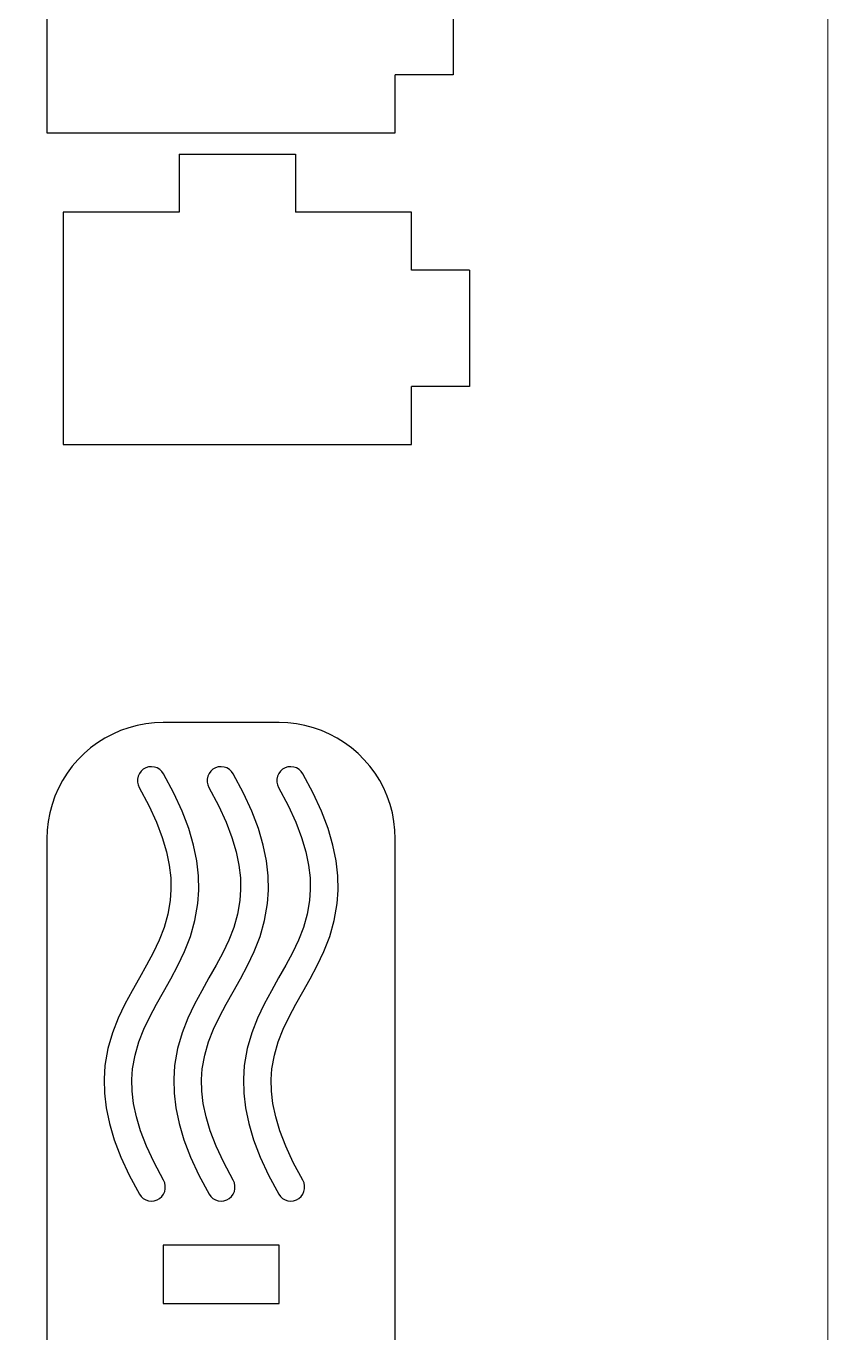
# Model space of a CAD drawing. Header units: millimetres. Extents: x -3928 to -434, y -548 to 1409.
# Drawn here: x -2797.5 to -2728.4, y 495.8 to 608.3 of the extents above; entities that cross this region are included whole.
import ezdxf

# ---------------------------------------------------------------- set-up
doc = ezdxf.new("R2010")
doc.units = ezdxf.units.MM
doc.header["$MEASUREMENT"] = 0
doc.layers.add('layer 1', color=7, linetype='Continuous')

msp = doc.modelspace()

# ---------------------------------------------------------------- linework, layer by layer
at = {"layer": 'layer 1', "color": 250, "lineweight": 9}
msp.add_lwpolyline([(-3928.424, 422.392), (-2728.424, 422.392), (-2728.424, 1322.392), (-3928.424, 1322.392), (-3928.424, 422.392)], close=True, dxfattribs=at)
at = {"layer": 'layer 1', "color": 1, "lineweight": 25}
for points in [[(-2795.6883, 619.1), (-2795.6883, 619.1), (-2795.6883, 599.1), (-2795.6883, 599.1)], [(-2760.6882, 614.1001), (-2760.6882, 614.1001), (-2760.6882, 604.0999), (-2760.6882, 604.0999)], [(-2760.6882, 604.0999), (-2760.6882, 604.0999), (-2765.6884, 604.0999), (-2765.6884, 604.0999)], [(-2765.6884, 599.1), (-2765.6884, 599.1), (-2765.6884, 604.0999), (-2765.6884, 604.0999)], [(-2795.6883, 599.1), (-2795.6883, 599.1), (-2765.6884, 599.1), (-2765.6884, 599.1)], [(-2784.2905, 597.262), (-2784.2905, 597.262), (-2784.2905, 592.262), (-2784.2905, 592.262)], [(-2784.2905, 597.262), (-2784.2905, 597.262), (-2774.2903, 597.262), (-2774.2903, 597.262)], [(-2774.2903, 597.262), (-2774.2903, 597.262), (-2774.2903, 592.262), (-2774.2903, 592.262)], [(-2794.2903, 592.262), (-2794.2903, 592.262), (-2794.2903, 572.262), (-2794.2903, 572.262)], [(-2784.2905, 592.262), (-2784.2905, 592.262), (-2794.2903, 592.262), (-2794.2903, 592.262)], [(-2764.2905, 592.262), (-2764.2905, 592.262), (-2774.2903, 592.262), (-2774.2903, 592.262)], [(-2764.2905, 587.2621), (-2764.2905, 587.2621), (-2764.2905, 592.262), (-2764.2905, 592.262)], [(-2759.2902, 587.2621), (-2759.2902, 587.2621), (-2764.2905, 587.2621), (-2764.2905, 587.2621)], [(-2759.2902, 587.2621), (-2759.2902, 587.2621), (-2759.2902, 577.2619), (-2759.2902, 577.2619)], [(-2759.2902, 577.2619), (-2759.2902, 577.2619), (-2764.2905, 577.2619), (-2764.2905, 577.2619)], [(-2764.2905, 572.262), (-2764.2905, 572.262), (-2764.2905, 577.2619), (-2764.2905, 577.2619)], [(-2794.2903, 572.262), (-2794.2903, 572.262), (-2764.2905, 572.262), (-2764.2905, 572.262)], [(-2775.6874, 548.3327), (-2775.6874, 548.3327), (-2785.6872, 548.3327), (-2785.6872, 548.3327)], [(-2795.6871, 538.3329), (-2795.6871, 538.3329), (-2795.6871, 478.3328), (-2795.6871, 478.3328)], [(-2765.6872, 478.3328), (-2765.6872, 478.3328), (-2765.6872, 538.3329), (-2765.6872, 538.3329)], [(-2785.6872, 503.3328), (-2785.6872, 503.3328), (-2785.6872, 498.3328), (-2785.6872, 498.3328)], [(-2775.6874, 503.3328), (-2775.6874, 503.3328), (-2785.6872, 503.3328), (-2785.6872, 503.3328)], [(-2775.6874, 498.3328), (-2775.6874, 498.3328), (-2775.6874, 503.3328), (-2775.6874, 503.3328)], [(-2785.6872, 498.3328), (-2785.6872, 498.3328), (-2775.6874, 498.3328), (-2775.6874, 498.3328)]]:
    msp.add_open_spline(points, degree=3, dxfattribs=at)
for points, knots in [([(-2785.6872, 548.3327), (-2785.6872, 548.3327), (-2786.4344, 548.3049), (-2786.4344, 548.3049), (-2786.4344, 548.3049), (-2786.4344, 548.3049), (-2787.1777, 548.2209), (-2787.1777, 548.2209), (-2787.1777, 548.2209), (-2787.1777, 548.2209), (-2787.9125, 548.0819), (-2787.9125, 548.0819), (-2787.9125, 548.0819), (-2787.9125, 548.0819), (-2788.6347, 547.8886), (-2788.6347, 547.8886), (-2788.6347, 547.8886), (-2788.6347, 547.8886), (-2789.3406, 547.6416), (-2789.3406, 547.6416), (-2789.3406, 547.6416), (-2789.3406, 547.6416), (-2790.026, 547.3425), (-2790.026, 547.3425), (-2790.026, 547.3425), (-2790.026, 547.3425), (-2790.6871, 546.9929), (-2790.6871, 546.9929), (-2790.6871, 546.9929), (-2790.6871, 546.9929), (-2791.3204, 546.5953), (-2791.3204, 546.5953), (-2791.3204, 546.5953), (-2791.3204, 546.5953), (-2791.9222, 546.1512), (-2791.9222, 546.1512), (-2791.9222, 546.1512), (-2791.9222, 546.1512), (-2792.4888, 545.6633), (-2792.4888, 545.6633), (-2792.4888, 545.6633), (-2792.4888, 545.6633), (-2793.0176, 545.1345), (-2793.0176, 545.1345), (-2793.0176, 545.1345), (-2793.0176, 545.1345), (-2793.5055, 544.5675), (-2793.5055, 544.5675), (-2793.5055, 544.5675), (-2793.5055, 544.5675), (-2793.9496, 543.9661), (-2793.9496, 543.9661), (-2793.9496, 543.9661), (-2793.9496, 543.9661), (-2794.3476, 543.3328), (-2794.3476, 543.3328), (-2794.3476, 543.3328), (-2794.3476, 543.3328), (-2794.6968, 542.6717), (-2794.6968, 542.6717), (-2794.6968, 542.6717), (-2794.6968, 542.6717), (-2794.996, 541.9863), (-2794.996, 541.9863), (-2794.996, 541.9863), (-2794.996, 541.9863), (-2795.2429, 541.2804), (-2795.2429, 541.2804), (-2795.2429, 541.2804), (-2795.2429, 541.2804), (-2795.4366, 540.5579), (-2795.4366, 540.5579), (-2795.4366, 540.5579), (-2795.4366, 540.5579), (-2795.5756, 539.823), (-2795.5756, 539.823), (-2795.5756, 539.823), (-2795.5756, 539.823), (-2795.6592, 539.0801), (-2795.6592, 539.0801), (-2795.6592, 539.0801), (-2795.6592, 539.0801), (-2795.6871, 538.3329), (-2795.6871, 538.3329)], [0, 0, 0, 0, 0.04545455, 0.04545455, 0.04545455, 0.04545455, 0.09090909, 0.09090909, 0.09090909, 0.09090909, 0.13636364, 0.13636364, 0.13636364, 0.13636364, 0.18181818, 0.18181818, 0.18181818, 0.18181818, 0.22727273, 0.22727273, 0.22727273, 0.22727273, 0.27272727, 0.27272727, 0.27272727, 0.27272727, 0.31818182, 0.31818182, 0.31818182, 0.31818182, 0.36363636, 0.36363636, 0.36363636, 0.36363636, 0.40909091, 0.40909091, 0.40909091, 0.40909091, 0.45454545, 0.45454545, 0.45454545, 0.45454545, 0.5, 0.5, 0.5, 0.5, 0.54545455, 0.54545455, 0.54545455, 0.54545455, 0.59090909, 0.59090909, 0.59090909, 0.59090909, 0.63636364, 0.63636364, 0.63636364, 0.63636364, 0.68181818, 0.68181818, 0.68181818, 0.68181818, 0.72727273, 0.72727273, 0.72727273, 0.72727273, 0.77272727, 0.77272727, 0.77272727, 0.77272727, 0.81818182, 0.81818182, 0.81818182, 0.81818182, 0.86363636, 0.86363636, 0.86363636, 0.86363636, 0.90909091, 0.90909091, 0.90909091, 0.90909091, 1, 1, 1, 1]), ([(-2765.6872, 538.3329), (-2765.6872, 538.3329), (-2765.7151, 539.0801), (-2765.7151, 539.0801), (-2765.7151, 539.0801), (-2765.7151, 539.0801), (-2765.799, 539.823), (-2765.799, 539.823), (-2765.799, 539.823), (-2765.799, 539.823), (-2765.938, 540.5579), (-2765.938, 540.5579), (-2765.938, 540.5579), (-2765.938, 540.5579), (-2766.1313, 541.2804), (-2766.1313, 541.2804), (-2766.1313, 541.2804), (-2766.1313, 541.2804), (-2766.3786, 541.9863), (-2766.3786, 541.9863), (-2766.3786, 541.9863), (-2766.3786, 541.9863), (-2766.6774, 542.6717), (-2766.6774, 542.6717), (-2766.6774, 542.6717), (-2766.6774, 542.6717), (-2767.027, 543.3328), (-2767.027, 543.3328), (-2767.027, 543.3328), (-2767.027, 543.3328), (-2767.425, 543.9661), (-2767.425, 543.9661), (-2767.425, 543.9661), (-2767.425, 543.9661), (-2767.8688, 544.5675), (-2767.8688, 544.5675), (-2767.8688, 544.5675), (-2767.8688, 544.5675), (-2768.3567, 545.1345), (-2768.3567, 545.1345), (-2768.3567, 545.1345), (-2768.3567, 545.1345), (-2768.8855, 545.6633), (-2768.8855, 545.6633), (-2768.8855, 545.6633), (-2768.8855, 545.6633), (-2769.4524, 546.1512), (-2769.4524, 546.1512), (-2769.4524, 546.1512), (-2769.4524, 546.1512), (-2770.0539, 546.5953), (-2770.0539, 546.5953), (-2770.0539, 546.5953), (-2770.0539, 546.5953), (-2770.6871, 546.9929), (-2770.6871, 546.9929), (-2770.6871, 546.9929), (-2770.6871, 546.9929), (-2771.3482, 547.3425), (-2771.3482, 547.3425), (-2771.3482, 547.3425), (-2771.3482, 547.3425), (-2772.0337, 547.6416), (-2772.0337, 547.6416), (-2772.0337, 547.6416), (-2772.0337, 547.6416), (-2772.7396, 547.8886), (-2772.7396, 547.8886), (-2772.7396, 547.8886), (-2772.7396, 547.8886), (-2773.4621, 548.0819), (-2773.4621, 548.0819), (-2773.4621, 548.0819), (-2773.4621, 548.0819), (-2774.1969, 548.2209), (-2774.1969, 548.2209), (-2774.1969, 548.2209), (-2774.1969, 548.2209), (-2774.9398, 548.3049), (-2774.9398, 548.3049), (-2774.9398, 548.3049), (-2774.9398, 548.3049), (-2775.6874, 548.3327), (-2775.6874, 548.3327)], [0, 0, 0, 0, 0.04545455, 0.04545455, 0.04545455, 0.04545455, 0.09090909, 0.09090909, 0.09090909, 0.09090909, 0.13636364, 0.13636364, 0.13636364, 0.13636364, 0.18181818, 0.18181818, 0.18181818, 0.18181818, 0.22727273, 0.22727273, 0.22727273, 0.22727273, 0.27272727, 0.27272727, 0.27272727, 0.27272727, 0.31818182, 0.31818182, 0.31818182, 0.31818182, 0.36363636, 0.36363636, 0.36363636, 0.36363636, 0.40909091, 0.40909091, 0.40909091, 0.40909091, 0.45454545, 0.45454545, 0.45454545, 0.45454545, 0.5, 0.5, 0.5, 0.5, 0.54545455, 0.54545455, 0.54545455, 0.54545455, 0.59090909, 0.59090909, 0.59090909, 0.59090909, 0.63636364, 0.63636364, 0.63636364, 0.63636364, 0.68181818, 0.68181818, 0.68181818, 0.68181818, 0.72727273, 0.72727273, 0.72727273, 0.72727273, 0.77272727, 0.77272727, 0.77272727, 0.77272727, 0.81818182, 0.81818182, 0.81818182, 0.81818182, 0.86363636, 0.86363636, 0.86363636, 0.86363636, 0.90909091, 0.90909091, 0.90909091, 0.90909091, 1, 1, 1, 1]), ([(-2785.6438, 543.9255), (-2785.6438, 543.9255), (-2785.7899, 544.1297), (-2785.7899, 544.1297), (-2785.7899, 544.1297), (-2785.7899, 544.1297), (-2785.9754, 544.2987), (-2785.9754, 544.2987), (-2785.9754, 544.2987), (-2785.9754, 544.2987), (-2786.1917, 544.4257), (-2786.1917, 544.4257), (-2786.1917, 544.4257), (-2786.1917, 544.4257), (-2786.4298, 544.5047), (-2786.4298, 544.5047), (-2786.4298, 544.5047), (-2786.4298, 544.5047), (-2786.6789, 544.5326), (-2786.6789, 544.5326), (-2786.6789, 544.5326), (-2786.6789, 544.5326), (-2786.9286, 544.5083), (-2786.9286, 544.5083), (-2786.9286, 544.5083), (-2786.9286, 544.5083), (-2787.1678, 544.4324), (-2787.1678, 544.4324), (-2787.1678, 544.4324), (-2787.1678, 544.4324), (-2787.3858, 544.3082), (-2787.3858, 544.3082), (-2787.3858, 544.3082), (-2787.3858, 544.3082), (-2787.5735, 544.1417), (-2787.5735, 544.1417), (-2787.5735, 544.1417), (-2787.5735, 544.1417), (-2787.7224, 543.9399), (-2787.7224, 543.9399), (-2787.7224, 543.9399), (-2787.7224, 543.9399), (-2787.8261, 543.7113), (-2787.8261, 543.7113), (-2787.8261, 543.7113), (-2787.8261, 543.7113), (-2787.8797, 543.4662), (-2787.8797, 543.4662), (-2787.8797, 543.4662), (-2787.8797, 543.4662), (-2787.8815, 543.2153), (-2787.8815, 543.2153), (-2787.8815, 543.2153), (-2787.8815, 543.2153), (-2787.8311, 542.9698), (-2787.8311, 542.9698), (-2787.8311, 542.9698), (-2787.8311, 542.9698), (-2787.7305, 542.7398), (-2787.7305, 542.7398)], [0, 0, 0, 0, 0.0625, 0.0625, 0.0625, 0.0625, 0.125, 0.125, 0.125, 0.125, 0.1875, 0.1875, 0.1875, 0.1875, 0.25, 0.25, 0.25, 0.25, 0.3125, 0.3125, 0.3125, 0.3125, 0.375, 0.375, 0.375, 0.375, 0.4375, 0.4375, 0.4375, 0.4375, 0.5, 0.5, 0.5, 0.5, 0.5625, 0.5625, 0.5625, 0.5625, 0.625, 0.625, 0.625, 0.625, 0.6875, 0.6875, 0.6875, 0.6875, 0.75, 0.75, 0.75, 0.75, 0.8125, 0.8125, 0.8125, 0.8125, 0.875, 0.875, 0.875, 0.875, 1, 1, 1, 1]), ([(-2779.6438, 543.9255), (-2779.6438, 543.9255), (-2779.7898, 544.1297), (-2779.7898, 544.1297), (-2779.7898, 544.1297), (-2779.7898, 544.1297), (-2779.9754, 544.2987), (-2779.9754, 544.2987), (-2779.9754, 544.2987), (-2779.9754, 544.2987), (-2780.1916, 544.4257), (-2780.1916, 544.4257), (-2780.1916, 544.4257), (-2780.1916, 544.4257), (-2780.4298, 544.5047), (-2780.4298, 544.5047), (-2780.4298, 544.5047), (-2780.4298, 544.5047), (-2780.6792, 544.5326), (-2780.6792, 544.5326), (-2780.6792, 544.5326), (-2780.6792, 544.5326), (-2780.9286, 544.5083), (-2780.9286, 544.5083), (-2780.9286, 544.5083), (-2780.9286, 544.5083), (-2781.1678, 544.4324), (-2781.1678, 544.4324), (-2781.1678, 544.4324), (-2781.1678, 544.4324), (-2781.3858, 544.3082), (-2781.3858, 544.3082), (-2781.3858, 544.3082), (-2781.3858, 544.3082), (-2781.5735, 544.1417), (-2781.5735, 544.1417), (-2781.5735, 544.1417), (-2781.5735, 544.1417), (-2781.7224, 543.9399), (-2781.7224, 543.9399), (-2781.7224, 543.9399), (-2781.7224, 543.9399), (-2781.8261, 543.7113), (-2781.8261, 543.7113), (-2781.8261, 543.7113), (-2781.8261, 543.7113), (-2781.8797, 543.4662), (-2781.8797, 543.4662), (-2781.8797, 543.4662), (-2781.8797, 543.4662), (-2781.8815, 543.2153), (-2781.8815, 543.2153), (-2781.8815, 543.2153), (-2781.8815, 543.2153), (-2781.831, 542.9698), (-2781.831, 542.9698), (-2781.831, 542.9698), (-2781.831, 542.9698), (-2781.7305, 542.7398), (-2781.7305, 542.7398)], [0, 0, 0, 0, 0.0625, 0.0625, 0.0625, 0.0625, 0.125, 0.125, 0.125, 0.125, 0.1875, 0.1875, 0.1875, 0.1875, 0.25, 0.25, 0.25, 0.25, 0.3125, 0.3125, 0.3125, 0.3125, 0.375, 0.375, 0.375, 0.375, 0.4375, 0.4375, 0.4375, 0.4375, 0.5, 0.5, 0.5, 0.5, 0.5625, 0.5625, 0.5625, 0.5625, 0.625, 0.625, 0.625, 0.625, 0.6875, 0.6875, 0.6875, 0.6875, 0.75, 0.75, 0.75, 0.75, 0.8125, 0.8125, 0.8125, 0.8125, 0.875, 0.875, 0.875, 0.875, 1, 1, 1, 1]), ([(-2773.6437, 543.9255), (-2773.6437, 543.9255), (-2773.7901, 544.1297), (-2773.7901, 544.1297), (-2773.7901, 544.1297), (-2773.7901, 544.1297), (-2773.9754, 544.2987), (-2773.9754, 544.2987), (-2773.9754, 544.2987), (-2773.9754, 544.2987), (-2774.1916, 544.4257), (-2774.1916, 544.4257), (-2774.1916, 544.4257), (-2774.1916, 544.4257), (-2774.4297, 544.5047), (-2774.4297, 544.5047), (-2774.4297, 544.5047), (-2774.4297, 544.5047), (-2774.6791, 544.5326), (-2774.6791, 544.5326), (-2774.6791, 544.5326), (-2774.6791, 544.5326), (-2774.9286, 544.5083), (-2774.9286, 544.5083), (-2774.9286, 544.5083), (-2774.9286, 544.5083), (-2775.1677, 544.4324), (-2775.1677, 544.4324), (-2775.1677, 544.4324), (-2775.1677, 544.4324), (-2775.3858, 544.3082), (-2775.3858, 544.3082), (-2775.3858, 544.3082), (-2775.3858, 544.3082), (-2775.5734, 544.1417), (-2775.5734, 544.1417), (-2775.5734, 544.1417), (-2775.5734, 544.1417), (-2775.7223, 543.9399), (-2775.7223, 543.9399), (-2775.7223, 543.9399), (-2775.7223, 543.9399), (-2775.826, 543.7113), (-2775.826, 543.7113), (-2775.826, 543.7113), (-2775.826, 543.7113), (-2775.8796, 543.4662), (-2775.8796, 543.4662), (-2775.8796, 543.4662), (-2775.8796, 543.4662), (-2775.8814, 543.2153), (-2775.8814, 543.2153), (-2775.8814, 543.2153), (-2775.8814, 543.2153), (-2775.831, 542.9698), (-2775.831, 542.9698), (-2775.831, 542.9698), (-2775.831, 542.9698), (-2775.7304, 542.7398), (-2775.7304, 542.7398)], [0, 0, 0, 0, 0.0625, 0.0625, 0.0625, 0.0625, 0.125, 0.125, 0.125, 0.125, 0.1875, 0.1875, 0.1875, 0.1875, 0.25, 0.25, 0.25, 0.25, 0.3125, 0.3125, 0.3125, 0.3125, 0.375, 0.375, 0.375, 0.375, 0.4375, 0.4375, 0.4375, 0.4375, 0.5, 0.5, 0.5, 0.5, 0.5625, 0.5625, 0.5625, 0.5625, 0.625, 0.625, 0.625, 0.625, 0.6875, 0.6875, 0.6875, 0.6875, 0.75, 0.75, 0.75, 0.75, 0.8125, 0.8125, 0.8125, 0.8125, 0.875, 0.875, 0.875, 0.875, 1, 1, 1, 1]), ([(-2785.6467, 508.9306), (-2785.6467, 508.9306), (-2786.4654, 510.4515), (-2786.4654, 510.4515), (-2786.4654, 510.4515), (-2786.4654, 510.4515), (-2787.1199, 511.8672), (-2787.1199, 511.8672), (-2787.1199, 511.8672), (-2787.1199, 511.8672), (-2787.6219, 513.183), (-2787.6219, 513.183), (-2787.6219, 513.183), (-2787.6219, 513.183), (-2787.9849, 514.4057), (-2787.9849, 514.4057), (-2787.9849, 514.4057), (-2787.9849, 514.4057), (-2788.2219, 515.5424), (-2788.2219, 515.5424), (-2788.2219, 515.5424), (-2788.2219, 515.5424), (-2788.3468, 516.6025), (-2788.3468, 516.6025), (-2788.3468, 516.6025), (-2788.3468, 516.6025), (-2788.3715, 517.5952), (-2788.3715, 517.5952), (-2788.3715, 517.5952), (-2788.3715, 517.5952), (-2788.3077, 518.5322), (-2788.3077, 518.5322), (-2788.3077, 518.5322), (-2788.3077, 518.5322), (-2788.1013, 519.7143), (-2788.1013, 519.7143), (-2788.1013, 519.7143), (-2788.1013, 519.7143), (-2787.7746, 520.8411), (-2787.7746, 520.8411), (-2787.7746, 520.8411), (-2787.7746, 520.8411), (-2787.346, 521.9337), (-2787.346, 521.9337), (-2787.346, 521.9337), (-2787.346, 521.9337), (-2786.8334, 523.0089), (-2786.8334, 523.0089), (-2786.8334, 523.0089), (-2786.8334, 523.0089), (-2786.2587, 524.0814), (-2786.2587, 524.0814), (-2786.2587, 524.0814), (-2786.2587, 524.0814), (-2785.6452, 525.1651), (-2785.6452, 525.1651), (-2785.6452, 525.1651), (-2785.6452, 525.1651), (-2785.0169, 526.2746), (-2785.0169, 526.2746), (-2785.0169, 526.2746), (-2785.0169, 526.2746), (-2784.4021, 527.4261), (-2784.4021, 527.4261), (-2784.4021, 527.4261), (-2784.4021, 527.4261), (-2783.8295, 528.635), (-2783.8295, 528.635), (-2783.8295, 528.635), (-2783.8295, 528.635), (-2783.3296, 529.9174), (-2783.3296, 529.9174), (-2783.3296, 529.9174), (-2783.3296, 529.9174), (-2782.9359, 531.2865), (-2782.9359, 531.2865), (-2782.9359, 531.2865), (-2782.9359, 531.2865), (-2782.6823, 532.7523), (-2782.6823, 532.7523), (-2782.6823, 532.7523), (-2782.6823, 532.7523), (-2782.6036, 533.9186), (-2782.6036, 533.9186), (-2782.6036, 533.9186), (-2782.6036, 533.9186), (-2782.6336, 535.1441), (-2782.6336, 535.1441), (-2782.6336, 535.1441), (-2782.6336, 535.1441), (-2782.7835, 536.4307), (-2782.7835, 536.4307), (-2782.7835, 536.4307), (-2782.7835, 536.4307), (-2783.0622, 537.7819), (-2783.0622, 537.7819), (-2783.0622, 537.7819), (-2783.0622, 537.7819), (-2783.4788, 539.2007), (-2783.4788, 539.2007), (-2783.4788, 539.2007), (-2783.4788, 539.2007), (-2784.0419, 540.6933), (-2784.0419, 540.6933), (-2784.0419, 540.6933), (-2784.0419, 540.6933), (-2784.7605, 542.266), (-2784.7605, 542.266), (-2784.7605, 542.266), (-2784.7605, 542.266), (-2785.6438, 543.9255), (-2785.6438, 543.9255)], [0, 0, 0, 0, 0.03448276, 0.03448276, 0.03448276, 0.03448276, 0.06896552, 0.06896552, 0.06896552, 0.06896552, 0.10344828, 0.10344828, 0.10344828, 0.10344828, 0.13793103, 0.13793103, 0.13793103, 0.13793103, 0.17241379, 0.17241379, 0.17241379, 0.17241379, 0.20689655, 0.20689655, 0.20689655, 0.20689655, 0.24137931, 0.24137931, 0.24137931, 0.24137931, 0.27586207, 0.27586207, 0.27586207, 0.27586207, 0.31034483, 0.31034483, 0.31034483, 0.31034483, 0.34482759, 0.34482759, 0.34482759, 0.34482759, 0.37931034, 0.37931034, 0.37931034, 0.37931034, 0.4137931, 0.4137931, 0.4137931, 0.4137931, 0.44827586, 0.44827586, 0.44827586, 0.44827586, 0.48275862, 0.48275862, 0.48275862, 0.48275862, 0.51724138, 0.51724138, 0.51724138, 0.51724138, 0.55172414, 0.55172414, 0.55172414, 0.55172414, 0.5862069, 0.5862069, 0.5862069, 0.5862069, 0.62068966, 0.62068966, 0.62068966, 0.62068966, 0.65517241, 0.65517241, 0.65517241, 0.65517241, 0.68965517, 0.68965517, 0.68965517, 0.68965517, 0.72413793, 0.72413793, 0.72413793, 0.72413793, 0.75862069, 0.75862069, 0.75862069, 0.75862069, 0.79310345, 0.79310345, 0.79310345, 0.79310345, 0.82758621, 0.82758621, 0.82758621, 0.82758621, 0.86206897, 0.86206897, 0.86206897, 0.86206897, 0.89655172, 0.89655172, 0.89655172, 0.89655172, 0.93103448, 0.93103448, 0.93103448, 0.93103448, 1, 1, 1, 1]), ([(-2779.6466, 508.9306), (-2779.6466, 508.9306), (-2780.4654, 510.4515), (-2780.4654, 510.4515), (-2780.4654, 510.4515), (-2780.4654, 510.4515), (-2781.1198, 511.8672), (-2781.1198, 511.8672), (-2781.1198, 511.8672), (-2781.1198, 511.8672), (-2781.6218, 513.183), (-2781.6218, 513.183), (-2781.6218, 513.183), (-2781.6218, 513.183), (-2781.9848, 514.4057), (-2781.9848, 514.4057), (-2781.9848, 514.4057), (-2781.9848, 514.4057), (-2782.2219, 515.5424), (-2782.2219, 515.5424), (-2782.2219, 515.5424), (-2782.2219, 515.5424), (-2782.3468, 516.6025), (-2782.3468, 516.6025), (-2782.3468, 516.6025), (-2782.3468, 516.6025), (-2782.3715, 517.5952), (-2782.3715, 517.5952), (-2782.3715, 517.5952), (-2782.3715, 517.5952), (-2782.3076, 518.5322), (-2782.3076, 518.5322), (-2782.3076, 518.5322), (-2782.3076, 518.5322), (-2782.1012, 519.7143), (-2782.1012, 519.7143), (-2782.1012, 519.7143), (-2782.1012, 519.7143), (-2781.7746, 520.8411), (-2781.7746, 520.8411), (-2781.7746, 520.8411), (-2781.7746, 520.8411), (-2781.3459, 521.9337), (-2781.3459, 521.9337), (-2781.3459, 521.9337), (-2781.3459, 521.9337), (-2780.8334, 523.0089), (-2780.8334, 523.0089), (-2780.8334, 523.0089), (-2780.8334, 523.0089), (-2780.2587, 524.0814), (-2780.2587, 524.0814), (-2780.2587, 524.0814), (-2780.2587, 524.0814), (-2779.6452, 525.1651), (-2779.6452, 525.1651), (-2779.6452, 525.1651), (-2779.6452, 525.1651), (-2779.0169, 526.2746), (-2779.0169, 526.2746), (-2779.0169, 526.2746), (-2779.0169, 526.2746), (-2778.402, 527.4261), (-2778.402, 527.4261), (-2778.402, 527.4261), (-2778.402, 527.4261), (-2777.8294, 528.635), (-2777.8294, 528.635), (-2777.8294, 528.635), (-2777.8294, 528.635), (-2777.3296, 529.9174), (-2777.3296, 529.9174), (-2777.3296, 529.9174), (-2777.3296, 529.9174), (-2776.9359, 531.2865), (-2776.9359, 531.2865), (-2776.9359, 531.2865), (-2776.9359, 531.2865), (-2776.6822, 532.7523), (-2776.6822, 532.7523), (-2776.6822, 532.7523), (-2776.6822, 532.7523), (-2776.6035, 533.9186), (-2776.6035, 533.9186), (-2776.6035, 533.9186), (-2776.6035, 533.9186), (-2776.6339, 535.1441), (-2776.6339, 535.1441), (-2776.6339, 535.1441), (-2776.6339, 535.1441), (-2776.7835, 536.4307), (-2776.7835, 536.4307), (-2776.7835, 536.4307), (-2776.7835, 536.4307), (-2777.0622, 537.7819), (-2777.0622, 537.7819), (-2777.0622, 537.7819), (-2777.0622, 537.7819), (-2777.4788, 539.2007), (-2777.4788, 539.2007), (-2777.4788, 539.2007), (-2777.4788, 539.2007), (-2778.0418, 540.6933), (-2778.0418, 540.6933), (-2778.0418, 540.6933), (-2778.0418, 540.6933), (-2778.7604, 542.266), (-2778.7604, 542.266), (-2778.7604, 542.266), (-2778.7604, 542.266), (-2779.6438, 543.9255), (-2779.6438, 543.9255)], [0, 0, 0, 0, 0.03448276, 0.03448276, 0.03448276, 0.03448276, 0.06896552, 0.06896552, 0.06896552, 0.06896552, 0.10344828, 0.10344828, 0.10344828, 0.10344828, 0.13793103, 0.13793103, 0.13793103, 0.13793103, 0.17241379, 0.17241379, 0.17241379, 0.17241379, 0.20689655, 0.20689655, 0.20689655, 0.20689655, 0.24137931, 0.24137931, 0.24137931, 0.24137931, 0.27586207, 0.27586207, 0.27586207, 0.27586207, 0.31034483, 0.31034483, 0.31034483, 0.31034483, 0.34482759, 0.34482759, 0.34482759, 0.34482759, 0.37931034, 0.37931034, 0.37931034, 0.37931034, 0.4137931, 0.4137931, 0.4137931, 0.4137931, 0.44827586, 0.44827586, 0.44827586, 0.44827586, 0.48275862, 0.48275862, 0.48275862, 0.48275862, 0.51724138, 0.51724138, 0.51724138, 0.51724138, 0.55172414, 0.55172414, 0.55172414, 0.55172414, 0.5862069, 0.5862069, 0.5862069, 0.5862069, 0.62068966, 0.62068966, 0.62068966, 0.62068966, 0.65517241, 0.65517241, 0.65517241, 0.65517241, 0.68965517, 0.68965517, 0.68965517, 0.68965517, 0.72413793, 0.72413793, 0.72413793, 0.72413793, 0.75862069, 0.75862069, 0.75862069, 0.75862069, 0.79310345, 0.79310345, 0.79310345, 0.79310345, 0.82758621, 0.82758621, 0.82758621, 0.82758621, 0.86206897, 0.86206897, 0.86206897, 0.86206897, 0.89655172, 0.89655172, 0.89655172, 0.89655172, 0.93103448, 0.93103448, 0.93103448, 0.93103448, 1, 1, 1, 1]), ([(-2773.6469, 508.9306), (-2773.6469, 508.9306), (-2774.4657, 510.4515), (-2774.4657, 510.4515), (-2774.4657, 510.4515), (-2774.4657, 510.4515), (-2775.1198, 511.8672), (-2775.1198, 511.8672), (-2775.1198, 511.8672), (-2775.1198, 511.8672), (-2775.6218, 513.183), (-2775.6218, 513.183), (-2775.6218, 513.183), (-2775.6218, 513.183), (-2775.9848, 514.4057), (-2775.9848, 514.4057), (-2775.9848, 514.4057), (-2775.9848, 514.4057), (-2776.2218, 515.5424), (-2776.2218, 515.5424), (-2776.2218, 515.5424), (-2776.2218, 515.5424), (-2776.3467, 516.6025), (-2776.3467, 516.6025), (-2776.3467, 516.6025), (-2776.3467, 516.6025), (-2776.3714, 517.5952), (-2776.3714, 517.5952), (-2776.3714, 517.5952), (-2776.3714, 517.5952), (-2776.3076, 518.5322), (-2776.3076, 518.5322), (-2776.3076, 518.5322), (-2776.3076, 518.5322), (-2776.1012, 519.7143), (-2776.1012, 519.7143), (-2776.1012, 519.7143), (-2776.1012, 519.7143), (-2775.7749, 520.8411), (-2775.7749, 520.8411), (-2775.7749, 520.8411), (-2775.7749, 520.8411), (-2775.3459, 521.9337), (-2775.3459, 521.9337), (-2775.3459, 521.9337), (-2775.3459, 521.9337), (-2774.8333, 523.0089), (-2774.8333, 523.0089), (-2774.8333, 523.0089), (-2774.8333, 523.0089), (-2774.2586, 524.0814), (-2774.2586, 524.0814), (-2774.2586, 524.0814), (-2774.2586, 524.0814), (-2773.6452, 525.1651), (-2773.6452, 525.1651), (-2773.6452, 525.1651), (-2773.6452, 525.1651), (-2773.0169, 526.2746), (-2773.0169, 526.2746), (-2773.0169, 526.2746), (-2773.0169, 526.2746), (-2772.402, 527.4261), (-2772.402, 527.4261), (-2772.402, 527.4261), (-2772.402, 527.4261), (-2771.8294, 528.635), (-2771.8294, 528.635), (-2771.8294, 528.635), (-2771.8294, 528.635), (-2771.3295, 529.9174), (-2771.3295, 529.9174), (-2771.3295, 529.9174), (-2771.3295, 529.9174), (-2770.9358, 531.2865), (-2770.9358, 531.2865), (-2770.9358, 531.2865), (-2770.9358, 531.2865), (-2770.6825, 532.7523), (-2770.6825, 532.7523), (-2770.6825, 532.7523), (-2770.6825, 532.7523), (-2770.6039, 533.9186), (-2770.6039, 533.9186), (-2770.6039, 533.9186), (-2770.6039, 533.9186), (-2770.6338, 535.1441), (-2770.6338, 535.1441), (-2770.6338, 535.1441), (-2770.6338, 535.1441), (-2770.7834, 536.4307), (-2770.7834, 536.4307), (-2770.7834, 536.4307), (-2770.7834, 536.4307), (-2771.0621, 537.7819), (-2771.0621, 537.7819), (-2771.0621, 537.7819), (-2771.0621, 537.7819), (-2771.4787, 539.2007), (-2771.4787, 539.2007), (-2771.4787, 539.2007), (-2771.4787, 539.2007), (-2772.0418, 540.6933), (-2772.0418, 540.6933), (-2772.0418, 540.6933), (-2772.0418, 540.6933), (-2772.7604, 542.266), (-2772.7604, 542.266), (-2772.7604, 542.266), (-2772.7604, 542.266), (-2773.6437, 543.9255), (-2773.6437, 543.9255)], [0, 0, 0, 0, 0.03448276, 0.03448276, 0.03448276, 0.03448276, 0.06896552, 0.06896552, 0.06896552, 0.06896552, 0.10344828, 0.10344828, 0.10344828, 0.10344828, 0.13793103, 0.13793103, 0.13793103, 0.13793103, 0.17241379, 0.17241379, 0.17241379, 0.17241379, 0.20689655, 0.20689655, 0.20689655, 0.20689655, 0.24137931, 0.24137931, 0.24137931, 0.24137931, 0.27586207, 0.27586207, 0.27586207, 0.27586207, 0.31034483, 0.31034483, 0.31034483, 0.31034483, 0.34482759, 0.34482759, 0.34482759, 0.34482759, 0.37931034, 0.37931034, 0.37931034, 0.37931034, 0.4137931, 0.4137931, 0.4137931, 0.4137931, 0.44827586, 0.44827586, 0.44827586, 0.44827586, 0.48275862, 0.48275862, 0.48275862, 0.48275862, 0.51724138, 0.51724138, 0.51724138, 0.51724138, 0.55172414, 0.55172414, 0.55172414, 0.55172414, 0.5862069, 0.5862069, 0.5862069, 0.5862069, 0.62068966, 0.62068966, 0.62068966, 0.62068966, 0.65517241, 0.65517241, 0.65517241, 0.65517241, 0.68965517, 0.68965517, 0.68965517, 0.68965517, 0.72413793, 0.72413793, 0.72413793, 0.72413793, 0.75862069, 0.75862069, 0.75862069, 0.75862069, 0.79310345, 0.79310345, 0.79310345, 0.79310345, 0.82758621, 0.82758621, 0.82758621, 0.82758621, 0.86206897, 0.86206897, 0.86206897, 0.86206897, 0.89655172, 0.89655172, 0.89655172, 0.89655172, 0.93103448, 0.93103448, 0.93103448, 0.93103448, 1, 1, 1, 1]), ([(-2787.7305, 542.7398), (-2787.7305, 542.7398), (-2786.9114, 541.2013), (-2786.9114, 541.2013), (-2786.9114, 541.2013), (-2786.9114, 541.2013), (-2786.2566, 539.7687), (-2786.2566, 539.7687), (-2786.2566, 539.7687), (-2786.2566, 539.7687), (-2785.7539, 538.437), (-2785.7539, 538.437), (-2785.7539, 538.437), (-2785.7539, 538.437), (-2785.3905, 537.1994), (-2785.3905, 537.1994), (-2785.3905, 537.1994), (-2785.3905, 537.1994), (-2785.1528, 536.0487), (-2785.1528, 536.0487), (-2785.1528, 536.0487), (-2785.1528, 536.0487), (-2785.0279, 534.9759), (-2785.0279, 534.9759), (-2785.0279, 534.9759), (-2785.0279, 534.9759), (-2785.0028, 533.9712), (-2785.0028, 533.9712), (-2785.0028, 533.9712), (-2785.0028, 533.9712), (-2785.067, 533.0236), (-2785.067, 533.0236), (-2785.067, 533.0236), (-2785.067, 533.0236), (-2785.2738, 531.8298), (-2785.2738, 531.8298), (-2785.2738, 531.8298), (-2785.2738, 531.8298), (-2785.6004, 530.6935), (-2785.6004, 530.6935), (-2785.6004, 530.6935), (-2785.6004, 530.6935), (-2786.0294, 529.5939), (-2786.0294, 529.5939), (-2786.0294, 529.5939), (-2786.0294, 529.5939), (-2786.542, 528.5144), (-2786.542, 528.5144), (-2786.542, 528.5144), (-2786.542, 528.5144), (-2787.1163, 527.4398), (-2787.1163, 527.4398), (-2787.1163, 527.4398), (-2787.1163, 527.4398), (-2787.7291, 526.3557), (-2787.7291, 526.3557), (-2787.7291, 526.3557), (-2787.7291, 526.3557), (-2788.357, 525.248), (-2788.357, 525.248), (-2788.357, 525.248), (-2788.357, 525.248), (-2788.9719, 524.1004), (-2788.9719, 524.1004), (-2788.9719, 524.1004), (-2788.9719, 524.1004), (-2789.5441, 522.8968), (-2789.5441, 522.8968), (-2789.5441, 522.8968), (-2789.5441, 522.8968), (-2790.044, 521.6218), (-2790.044, 521.6218), (-2790.044, 521.6218), (-2790.044, 521.6218), (-2790.4381, 520.2615), (-2790.4381, 520.2615), (-2790.4381, 520.2615), (-2790.4381, 520.2615), (-2790.6917, 518.8059), (-2790.6917, 518.8059), (-2790.6917, 518.8059), (-2790.6917, 518.8059), (-2790.7707, 517.6485), (-2790.7707, 517.6485), (-2790.7707, 517.6485), (-2790.7707, 517.6485), (-2790.7408, 516.4325), (-2790.7408, 516.4325), (-2790.7408, 516.4325), (-2790.7408, 516.4325), (-2790.5908, 515.1565), (-2790.5908, 515.1565), (-2790.5908, 515.1565), (-2790.5908, 515.1565), (-2790.3114, 513.8177), (-2790.3114, 513.8177), (-2790.3114, 513.8177), (-2790.3114, 513.8177), (-2789.8944, 512.4118), (-2789.8944, 512.4118), (-2789.8944, 512.4118), (-2789.8944, 512.4118), (-2789.3307, 510.9341), (-2789.3307, 510.9341), (-2789.3307, 510.9341), (-2789.3307, 510.9341), (-2788.6117, 509.3772), (-2788.6117, 509.3772), (-2788.6117, 509.3772), (-2788.6117, 509.3772), (-2787.7277, 507.7351), (-2787.7277, 507.7351)], [0, 0, 0, 0, 0.03448276, 0.03448276, 0.03448276, 0.03448276, 0.06896552, 0.06896552, 0.06896552, 0.06896552, 0.10344828, 0.10344828, 0.10344828, 0.10344828, 0.13793103, 0.13793103, 0.13793103, 0.13793103, 0.17241379, 0.17241379, 0.17241379, 0.17241379, 0.20689655, 0.20689655, 0.20689655, 0.20689655, 0.24137931, 0.24137931, 0.24137931, 0.24137931, 0.27586207, 0.27586207, 0.27586207, 0.27586207, 0.31034483, 0.31034483, 0.31034483, 0.31034483, 0.34482759, 0.34482759, 0.34482759, 0.34482759, 0.37931034, 0.37931034, 0.37931034, 0.37931034, 0.4137931, 0.4137931, 0.4137931, 0.4137931, 0.44827586, 0.44827586, 0.44827586, 0.44827586, 0.48275862, 0.48275862, 0.48275862, 0.48275862, 0.51724138, 0.51724138, 0.51724138, 0.51724138, 0.55172414, 0.55172414, 0.55172414, 0.55172414, 0.5862069, 0.5862069, 0.5862069, 0.5862069, 0.62068966, 0.62068966, 0.62068966, 0.62068966, 0.65517241, 0.65517241, 0.65517241, 0.65517241, 0.68965517, 0.68965517, 0.68965517, 0.68965517, 0.72413793, 0.72413793, 0.72413793, 0.72413793, 0.75862069, 0.75862069, 0.75862069, 0.75862069, 0.79310345, 0.79310345, 0.79310345, 0.79310345, 0.82758621, 0.82758621, 0.82758621, 0.82758621, 0.86206897, 0.86206897, 0.86206897, 0.86206897, 0.89655172, 0.89655172, 0.89655172, 0.89655172, 0.93103448, 0.93103448, 0.93103448, 0.93103448, 1, 1, 1, 1]), ([(-2781.7305, 542.7398), (-2781.7305, 542.7398), (-2780.9113, 541.2013), (-2780.9113, 541.2013), (-2780.9113, 541.2013), (-2780.9113, 541.2013), (-2780.2566, 539.7687), (-2780.2566, 539.7687), (-2780.2566, 539.7687), (-2780.2566, 539.7687), (-2779.7539, 538.437), (-2779.7539, 538.437), (-2779.7539, 538.437), (-2779.7539, 538.437), (-2779.3905, 537.1994), (-2779.3905, 537.1994), (-2779.3905, 537.1994), (-2779.3905, 537.1994), (-2779.1527, 536.0487), (-2779.1527, 536.0487), (-2779.1527, 536.0487), (-2779.1527, 536.0487), (-2779.0278, 534.9759), (-2779.0278, 534.9759), (-2779.0278, 534.9759), (-2779.0278, 534.9759), (-2779.0028, 533.9712), (-2779.0028, 533.9712), (-2779.0028, 533.9712), (-2779.0028, 533.9712), (-2779.067, 533.0236), (-2779.067, 533.0236), (-2779.067, 533.0236), (-2779.067, 533.0236), (-2779.2737, 531.8298), (-2779.2737, 531.8298), (-2779.2737, 531.8298), (-2779.2737, 531.8298), (-2779.6004, 530.6935), (-2779.6004, 530.6935), (-2779.6004, 530.6935), (-2779.6004, 530.6935), (-2780.0294, 529.5939), (-2780.0294, 529.5939), (-2780.0294, 529.5939), (-2780.0294, 529.5939), (-2780.542, 528.5144), (-2780.542, 528.5144), (-2780.542, 528.5144), (-2780.542, 528.5144), (-2781.1163, 527.4398), (-2781.1163, 527.4398), (-2781.1163, 527.4398), (-2781.1163, 527.4398), (-2781.7291, 526.3557), (-2781.7291, 526.3557), (-2781.7291, 526.3557), (-2781.7291, 526.3557), (-2782.357, 525.248), (-2782.357, 525.248), (-2782.357, 525.248), (-2782.357, 525.248), (-2782.9719, 524.1004), (-2782.9719, 524.1004), (-2782.9719, 524.1004), (-2782.9719, 524.1004), (-2783.5441, 522.8968), (-2783.5441, 522.8968), (-2783.5441, 522.8968), (-2783.5441, 522.8968), (-2784.044, 521.6218), (-2784.044, 521.6218), (-2784.044, 521.6218), (-2784.044, 521.6218), (-2784.438, 520.2615), (-2784.438, 520.2615), (-2784.438, 520.2615), (-2784.438, 520.2615), (-2784.692, 518.8059), (-2784.692, 518.8059), (-2784.692, 518.8059), (-2784.692, 518.8059), (-2784.7707, 517.6485), (-2784.7707, 517.6485), (-2784.7707, 517.6485), (-2784.7707, 517.6485), (-2784.7407, 516.4325), (-2784.7407, 516.4325), (-2784.7407, 516.4325), (-2784.7407, 516.4325), (-2784.5908, 515.1565), (-2784.5908, 515.1565), (-2784.5908, 515.1565), (-2784.5908, 515.1565), (-2784.3114, 513.8177), (-2784.3114, 513.8177), (-2784.3114, 513.8177), (-2784.3114, 513.8177), (-2783.8944, 512.4118), (-2783.8944, 512.4118), (-2783.8944, 512.4118), (-2783.8944, 512.4118), (-2783.331, 510.9341), (-2783.331, 510.9341), (-2783.331, 510.9341), (-2783.331, 510.9341), (-2782.6117, 509.3772), (-2782.6117, 509.3772), (-2782.6117, 509.3772), (-2782.6117, 509.3772), (-2781.7276, 507.7351), (-2781.7276, 507.7351)], [0, 0, 0, 0, 0.03448276, 0.03448276, 0.03448276, 0.03448276, 0.06896552, 0.06896552, 0.06896552, 0.06896552, 0.10344828, 0.10344828, 0.10344828, 0.10344828, 0.13793103, 0.13793103, 0.13793103, 0.13793103, 0.17241379, 0.17241379, 0.17241379, 0.17241379, 0.20689655, 0.20689655, 0.20689655, 0.20689655, 0.24137931, 0.24137931, 0.24137931, 0.24137931, 0.27586207, 0.27586207, 0.27586207, 0.27586207, 0.31034483, 0.31034483, 0.31034483, 0.31034483, 0.34482759, 0.34482759, 0.34482759, 0.34482759, 0.37931034, 0.37931034, 0.37931034, 0.37931034, 0.4137931, 0.4137931, 0.4137931, 0.4137931, 0.44827586, 0.44827586, 0.44827586, 0.44827586, 0.48275862, 0.48275862, 0.48275862, 0.48275862, 0.51724138, 0.51724138, 0.51724138, 0.51724138, 0.55172414, 0.55172414, 0.55172414, 0.55172414, 0.5862069, 0.5862069, 0.5862069, 0.5862069, 0.62068966, 0.62068966, 0.62068966, 0.62068966, 0.65517241, 0.65517241, 0.65517241, 0.65517241, 0.68965517, 0.68965517, 0.68965517, 0.68965517, 0.72413793, 0.72413793, 0.72413793, 0.72413793, 0.75862069, 0.75862069, 0.75862069, 0.75862069, 0.79310345, 0.79310345, 0.79310345, 0.79310345, 0.82758621, 0.82758621, 0.82758621, 0.82758621, 0.86206897, 0.86206897, 0.86206897, 0.86206897, 0.89655172, 0.89655172, 0.89655172, 0.89655172, 0.93103448, 0.93103448, 0.93103448, 0.93103448, 1, 1, 1, 1]), ([(-2775.7304, 542.7398), (-2775.7304, 542.7398), (-2774.9113, 541.2013), (-2774.9113, 541.2013), (-2774.9113, 541.2013), (-2774.9113, 541.2013), (-2774.2565, 539.7687), (-2774.2565, 539.7687), (-2774.2565, 539.7687), (-2774.2565, 539.7687), (-2773.7538, 538.437), (-2773.7538, 538.437), (-2773.7538, 538.437), (-2773.7538, 538.437), (-2773.3904, 537.1994), (-2773.3904, 537.1994), (-2773.3904, 537.1994), (-2773.3904, 537.1994), (-2773.1527, 536.0487), (-2773.1527, 536.0487), (-2773.1527, 536.0487), (-2773.1527, 536.0487), (-2773.0278, 534.9759), (-2773.0278, 534.9759), (-2773.0278, 534.9759), (-2773.0278, 534.9759), (-2773.0031, 533.9712), (-2773.0031, 533.9712), (-2773.0031, 533.9712), (-2773.0031, 533.9712), (-2773.0669, 533.0236), (-2773.0669, 533.0236), (-2773.0669, 533.0236), (-2773.0669, 533.0236), (-2773.2737, 531.8298), (-2773.2737, 531.8298), (-2773.2737, 531.8298), (-2773.2737, 531.8298), (-2773.6003, 530.6935), (-2773.6003, 530.6935), (-2773.6003, 530.6935), (-2773.6003, 530.6935), (-2774.0293, 529.5939), (-2774.0293, 529.5939), (-2774.0293, 529.5939), (-2774.0293, 529.5939), (-2774.5419, 528.5144), (-2774.5419, 528.5144), (-2774.5419, 528.5144), (-2774.5419, 528.5144), (-2775.1162, 527.4398), (-2775.1162, 527.4398), (-2775.1162, 527.4398), (-2775.1162, 527.4398), (-2775.729, 526.3557), (-2775.729, 526.3557), (-2775.729, 526.3557), (-2775.729, 526.3557), (-2776.357, 525.248), (-2776.357, 525.248), (-2776.357, 525.248), (-2776.357, 525.248), (-2776.9718, 524.1004), (-2776.9718, 524.1004), (-2776.9718, 524.1004), (-2776.9718, 524.1004), (-2777.5441, 522.8968), (-2777.5441, 522.8968), (-2777.5441, 522.8968), (-2777.5441, 522.8968), (-2778.0443, 521.6218), (-2778.0443, 521.6218), (-2778.0443, 521.6218), (-2778.0443, 521.6218), (-2778.438, 520.2615), (-2778.438, 520.2615), (-2778.438, 520.2615), (-2778.438, 520.2615), (-2778.692, 518.8059), (-2778.692, 518.8059), (-2778.692, 518.8059), (-2778.692, 518.8059), (-2778.7707, 517.6485), (-2778.7707, 517.6485), (-2778.7707, 517.6485), (-2778.7707, 517.6485), (-2778.7407, 516.4325), (-2778.7407, 516.4325), (-2778.7407, 516.4325), (-2778.7407, 516.4325), (-2778.5907, 515.1565), (-2778.5907, 515.1565), (-2778.5907, 515.1565), (-2778.5907, 515.1565), (-2778.3117, 513.8177), (-2778.3117, 513.8177), (-2778.3117, 513.8177), (-2778.3117, 513.8177), (-2777.8944, 512.4118), (-2777.8944, 512.4118), (-2777.8944, 512.4118), (-2777.8944, 512.4118), (-2777.331, 510.9341), (-2777.331, 510.9341), (-2777.331, 510.9341), (-2777.331, 510.9341), (-2776.6117, 509.3772), (-2776.6117, 509.3772), (-2776.6117, 509.3772), (-2776.6117, 509.3772), (-2775.7276, 507.7351), (-2775.7276, 507.7351)], [0, 0, 0, 0, 0.03448276, 0.03448276, 0.03448276, 0.03448276, 0.06896552, 0.06896552, 0.06896552, 0.06896552, 0.10344828, 0.10344828, 0.10344828, 0.10344828, 0.13793103, 0.13793103, 0.13793103, 0.13793103, 0.17241379, 0.17241379, 0.17241379, 0.17241379, 0.20689655, 0.20689655, 0.20689655, 0.20689655, 0.24137931, 0.24137931, 0.24137931, 0.24137931, 0.27586207, 0.27586207, 0.27586207, 0.27586207, 0.31034483, 0.31034483, 0.31034483, 0.31034483, 0.34482759, 0.34482759, 0.34482759, 0.34482759, 0.37931034, 0.37931034, 0.37931034, 0.37931034, 0.4137931, 0.4137931, 0.4137931, 0.4137931, 0.44827586, 0.44827586, 0.44827586, 0.44827586, 0.48275862, 0.48275862, 0.48275862, 0.48275862, 0.51724138, 0.51724138, 0.51724138, 0.51724138, 0.55172414, 0.55172414, 0.55172414, 0.55172414, 0.5862069, 0.5862069, 0.5862069, 0.5862069, 0.62068966, 0.62068966, 0.62068966, 0.62068966, 0.65517241, 0.65517241, 0.65517241, 0.65517241, 0.68965517, 0.68965517, 0.68965517, 0.68965517, 0.72413793, 0.72413793, 0.72413793, 0.72413793, 0.75862069, 0.75862069, 0.75862069, 0.75862069, 0.79310345, 0.79310345, 0.79310345, 0.79310345, 0.82758621, 0.82758621, 0.82758621, 0.82758621, 0.86206897, 0.86206897, 0.86206897, 0.86206897, 0.89655172, 0.89655172, 0.89655172, 0.89655172, 0.93103448, 0.93103448, 0.93103448, 0.93103448, 1, 1, 1, 1]), ([(-2787.7277, 507.7351), (-2787.7277, 507.7351), (-2787.5806, 507.5315), (-2787.5806, 507.5315), (-2787.5806, 507.5315), (-2787.5806, 507.5315), (-2787.3947, 507.3632), (-2787.3947, 507.3632), (-2787.3947, 507.3632), (-2787.3947, 507.3632), (-2787.1777, 507.2377), (-2787.1777, 507.2377), (-2787.1777, 507.2377), (-2787.1777, 507.2377), (-2786.9392, 507.1593), (-2786.9392, 507.1593), (-2786.9392, 507.1593), (-2786.9392, 507.1593), (-2786.6898, 507.1329), (-2786.6898, 507.1329), (-2786.6898, 507.1329), (-2786.6898, 507.1329), (-2786.44, 507.1586), (-2786.44, 507.1586), (-2786.44, 507.1586), (-2786.44, 507.1586), (-2786.2016, 507.2355), (-2786.2016, 507.2355), (-2786.2016, 507.2355), (-2786.2016, 507.2355), (-2785.9839, 507.3604), (-2785.9839, 507.3604), (-2785.9839, 507.3604), (-2785.9839, 507.3604), (-2785.7973, 507.528), (-2785.7973, 507.528), (-2785.7973, 507.528), (-2785.7973, 507.528), (-2785.6491, 507.7305), (-2785.6491, 507.7305), (-2785.6491, 507.7305), (-2785.6491, 507.7305), (-2785.5468, 507.9594), (-2785.5468, 507.9594), (-2785.5468, 507.9594), (-2785.5468, 507.9594), (-2785.4943, 508.205), (-2785.4943, 508.205), (-2785.4943, 508.205), (-2785.4943, 508.205), (-2785.4935, 508.4558), (-2785.4935, 508.4558), (-2785.4935, 508.4558), (-2785.4935, 508.4558), (-2785.5451, 508.7013), (-2785.5451, 508.7013), (-2785.5451, 508.7013), (-2785.5451, 508.7013), (-2785.6467, 508.9306), (-2785.6467, 508.9306)], [0, 0, 0, 0, 0.0625, 0.0625, 0.0625, 0.0625, 0.125, 0.125, 0.125, 0.125, 0.1875, 0.1875, 0.1875, 0.1875, 0.25, 0.25, 0.25, 0.25, 0.3125, 0.3125, 0.3125, 0.3125, 0.375, 0.375, 0.375, 0.375, 0.4375, 0.4375, 0.4375, 0.4375, 0.5, 0.5, 0.5, 0.5, 0.5625, 0.5625, 0.5625, 0.5625, 0.625, 0.625, 0.625, 0.625, 0.6875, 0.6875, 0.6875, 0.6875, 0.75, 0.75, 0.75, 0.75, 0.8125, 0.8125, 0.8125, 0.8125, 0.875, 0.875, 0.875, 0.875, 1, 1, 1, 1]), ([(-2781.7276, 507.7351), (-2781.7276, 507.7351), (-2781.5805, 507.5315), (-2781.5805, 507.5315), (-2781.5805, 507.5315), (-2781.5805, 507.5315), (-2781.3946, 507.3632), (-2781.3946, 507.3632), (-2781.3946, 507.3632), (-2781.3946, 507.3632), (-2781.1777, 507.2377), (-2781.1777, 507.2377), (-2781.1777, 507.2377), (-2781.1777, 507.2377), (-2780.9392, 507.1593), (-2780.9392, 507.1593), (-2780.9392, 507.1593), (-2780.9392, 507.1593), (-2780.6898, 507.1329), (-2780.6898, 507.1329), (-2780.6898, 507.1329), (-2780.6898, 507.1329), (-2780.44, 507.1586), (-2780.44, 507.1586), (-2780.44, 507.1586), (-2780.44, 507.1586), (-2780.2015, 507.2355), (-2780.2015, 507.2355), (-2780.2015, 507.2355), (-2780.2015, 507.2355), (-2779.9839, 507.3604), (-2779.9839, 507.3604), (-2779.9839, 507.3604), (-2779.9839, 507.3604), (-2779.7972, 507.528), (-2779.7972, 507.528), (-2779.7972, 507.528), (-2779.7972, 507.528), (-2779.6491, 507.7305), (-2779.6491, 507.7305), (-2779.6491, 507.7305), (-2779.6491, 507.7305), (-2779.5468, 507.9594), (-2779.5468, 507.9594), (-2779.5468, 507.9594), (-2779.5468, 507.9594), (-2779.4942, 508.205), (-2779.4942, 508.205), (-2779.4942, 508.205), (-2779.4942, 508.205), (-2779.4935, 508.4558), (-2779.4935, 508.4558), (-2779.4935, 508.4558), (-2779.4935, 508.4558), (-2779.545, 508.7013), (-2779.545, 508.7013), (-2779.545, 508.7013), (-2779.545, 508.7013), (-2779.6466, 508.9306), (-2779.6466, 508.9306)], [0, 0, 0, 0, 0.0625, 0.0625, 0.0625, 0.0625, 0.125, 0.125, 0.125, 0.125, 0.1875, 0.1875, 0.1875, 0.1875, 0.25, 0.25, 0.25, 0.25, 0.3125, 0.3125, 0.3125, 0.3125, 0.375, 0.375, 0.375, 0.375, 0.4375, 0.4375, 0.4375, 0.4375, 0.5, 0.5, 0.5, 0.5, 0.5625, 0.5625, 0.5625, 0.5625, 0.625, 0.625, 0.625, 0.625, 0.6875, 0.6875, 0.6875, 0.6875, 0.75, 0.75, 0.75, 0.75, 0.8125, 0.8125, 0.8125, 0.8125, 0.875, 0.875, 0.875, 0.875, 1, 1, 1, 1]), ([(-2775.7276, 507.7351), (-2775.7276, 507.7351), (-2775.5805, 507.5315), (-2775.5805, 507.5315), (-2775.5805, 507.5315), (-2775.5805, 507.5315), (-2775.3946, 507.3632), (-2775.3946, 507.3632), (-2775.3946, 507.3632), (-2775.3946, 507.3632), (-2775.1776, 507.2377), (-2775.1776, 507.2377), (-2775.1776, 507.2377), (-2775.1776, 507.2377), (-2774.9391, 507.1593), (-2774.9391, 507.1593), (-2774.9391, 507.1593), (-2774.9391, 507.1593), (-2774.6897, 507.1329), (-2774.6897, 507.1329), (-2774.6897, 507.1329), (-2774.6897, 507.1329), (-2774.4403, 507.1586), (-2774.4403, 507.1586), (-2774.4403, 507.1586), (-2774.4403, 507.1586), (-2774.2015, 507.2355), (-2774.2015, 507.2355), (-2774.2015, 507.2355), (-2774.2015, 507.2355), (-2773.9838, 507.3604), (-2773.9838, 507.3604), (-2773.9838, 507.3604), (-2773.9838, 507.3604), (-2773.7972, 507.528), (-2773.7972, 507.528), (-2773.7972, 507.528), (-2773.7972, 507.528), (-2773.649, 507.7305), (-2773.649, 507.7305), (-2773.649, 507.7305), (-2773.649, 507.7305), (-2773.5467, 507.9594), (-2773.5467, 507.9594), (-2773.5467, 507.9594), (-2773.5467, 507.9594), (-2773.4942, 508.205), (-2773.4942, 508.205), (-2773.4942, 508.205), (-2773.4942, 508.205), (-2773.4935, 508.4558), (-2773.4935, 508.4558), (-2773.4935, 508.4558), (-2773.4935, 508.4558), (-2773.5453, 508.7013), (-2773.5453, 508.7013), (-2773.5453, 508.7013), (-2773.5453, 508.7013), (-2773.6469, 508.9306), (-2773.6469, 508.9306)], [0, 0, 0, 0, 0.0625, 0.0625, 0.0625, 0.0625, 0.125, 0.125, 0.125, 0.125, 0.1875, 0.1875, 0.1875, 0.1875, 0.25, 0.25, 0.25, 0.25, 0.3125, 0.3125, 0.3125, 0.3125, 0.375, 0.375, 0.375, 0.375, 0.4375, 0.4375, 0.4375, 0.4375, 0.5, 0.5, 0.5, 0.5, 0.5625, 0.5625, 0.5625, 0.5625, 0.625, 0.625, 0.625, 0.625, 0.6875, 0.6875, 0.6875, 0.6875, 0.75, 0.75, 0.75, 0.75, 0.8125, 0.8125, 0.8125, 0.8125, 0.875, 0.875, 0.875, 0.875, 1, 1, 1, 1])]:
    msp.add_open_spline(points, degree=3, knots=knots, dxfattribs=at)

doc.saveas('drawing.dxf')
